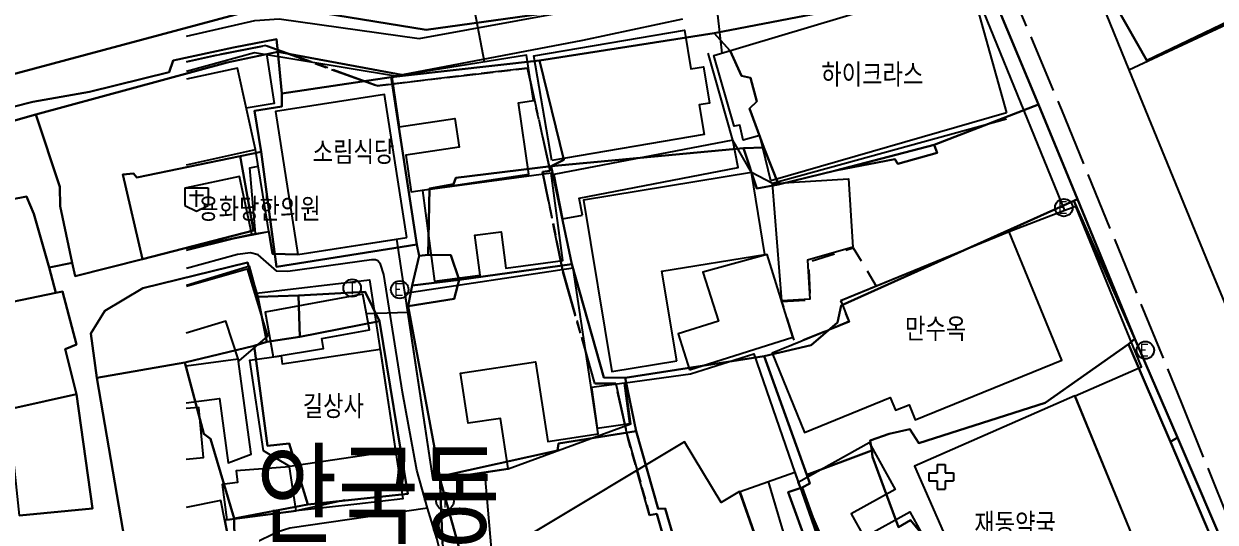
# Model space of a CAD drawing. Header units: feet. Extents: x 197796 to 199821, y 552499 to 555392.
# Drawn here: x 198661.1 to 198763.1, y 553054.7 to 553097.4 of the extents above; entities that cross this region are included whole.
import ezdxf

# ---------------------------------------------------------------- set-up
doc = ezdxf.new("R2010")
doc.units = ezdxf.units.FT
doc.header["$MEASUREMENT"] = 0
for name, pattern in [('ANYANG2', [6, 5, -1]), ('ANYANG3', [3, 2, -1]), ('JEON', [12, 4, -0.5, 1, -0.5, 4, -0.5, 1, -0.5])]:
    doc.linetypes.add(name, pattern=pattern)
for name, color, linetype in [('AAA001', 7, 'CONTINUOUS'), ('AAA004', 7, 'ANYANG3'), ('AAA008', 7, 'CONTINUOUS'), ('AAB240', 7, 'CONTINUOUS'), ('AAB244', 3, 'CONTINUOUS'), ('AAC001', 7, 'CONTINUOUS'), ('AD002', 7, 'CONTINUOUS'), ('AD0022', 1, 'CONTINUOUS'), ('AE001', 1, 'ANYANG2'), ('AZ0202', 7, 'CONTINUOUS'), ('AZ0203', 7, 'CONTINUOUS'), ('CAA001', 7, 'CONTINUOUS'), ('CAA002', 30, 'CONTINUOUS'), ('EA0018', 7, 'JEON'), ('EA0118', 7, 'JEON'), ('wipco_지적', 20, 'CONTINUOUS'), ('ZC002', 7, 'CONTINUOUS'), ('ZC251', 7, 'CONTINUOUS')]:
    doc.layers.add(name, color=color, linetype=linetype)
doc.styles.add('GHS', font='ROMANS', dxfattribs={"bigfont": 'NGSW.shx'})
doc.styles.add('NGSW', font='ROMANS.shx', dxfattribs={"bigfont": 'NGSW.shx'})

# ---------------------------------------------------------------- blocks, each defined once
blk = doc.blocks.new('AAB240')
at = {"layer": 'AAB240'}
for points in [[(-1, 0.85), (1, 0.85)], [(-1, 0.85), (-1, -0.65)], [(-0.6, 0.23), (0.6, 0.23)], [(0, -0.78), (0, 0.65)], [(1, 0.85), (1, -0.65)], [(-1, -0.65), (0, -1.15), (1, -0.65)]]:
    blk.add_lwpolyline(points, dxfattribs=at)
blk = doc.blocks.new('AAB244')
at = {"layer": 'AAB244'}
for points in [[(-0.37, 1.06), (0.33, 1.06)], [(-0.37, 1.06), (-0.37, 0.36)], [(0.33, 1.06), (0.33, 0.36)], [(-1.07, 0.36), (-1.07, -0.34)], [(-1.07, 0.36), (-0.37, 0.36)], [(0.33, 0.36), (1.03, 0.36)], [(1.03, 0.36), (1.03, -0.34)], [(-1.07, -0.34), (-0.37, -0.34)], [(-0.37, -0.34), (-0.37, -1.04)], [(0.33, -0.34), (1.03, -0.34)], [(0.33, -0.34), (0.33, -1.04)], [(-0.37, -1.04), (0.33, -1.04)]]:
    blk.add_lwpolyline(points, dxfattribs=at)
blk = doc.blocks.new('AZ0202')
at = {"layer": 'AZ0202'}
blk.add_circle((0, 0), 0.75, dxfattribs=at)
at = {"layer": 'AZ0202', "style": 'GHS'}
blk.add_text('E', height=1, dxfattribs=at).set_placement((-0.5, -0.48))
blk = doc.blocks.new('AZ0203')
at = {"layer": 'AZ0203'}
blk.add_circle((0, 0), 0.75, dxfattribs=at)
at = {"layer": 'AZ0203', "style": 'GHS'}
blk.add_text('T', height=1, dxfattribs=at).set_placement((-0.36, -0.52))

msp = doc.modelspace()

# ---------------------------------------------------------------- linework, layer by layer
at = {"layer": 'AAA001', "color": 255, "flags": 128}
for points in [[(198708.91, 553081.03), (198708.63, 553082.49), (198722.25, 553085.11), (198721.8, 553087.46), (198706.46, 553084.5), (198707.2, 553080.7)], [(198695.21, 553083.14), (198696.25, 553075.37), (198700.15, 553075.89), (198699.7, 553079.3), (198701.96, 553079.6), (198702.37, 553076.49), (198707.23, 553077.14), (198706.23, 553084.62)], [(198716.99, 553068.54), (198715.73, 553076.21), (198724.54, 553077.65), (198723.39, 553084.67), (198709.02, 553082.31), (198711.43, 553067.63)], [(198718.1, 553067.76), (198726.95, 553070.57), (198724.73, 553077.64), (198719.24, 553076.14), (198720.57, 553071.94), (198717.12, 553070.84)], [(198702.55, 553059.31), (198701.91, 553063.6), (198699.13, 553063.18), (198698.48, 553067.48), (198704.91, 553068.45), (198705.94, 553061.62), (198710.26, 553062.27), (198708.12, 553076.48), (198693.71, 553074.31), (198696.1, 553058.34)], [(198682.42, 553068.88), (198686.75, 553069.6), (198686.6, 553070.44), (198690.68, 553071.19), (198690.12, 553074.24), (198681.73, 553072.7)], [(198710.19, 553062.77), (198712.99, 553063.16), (198712.51, 553066.63), (198709.69, 553066.24)], [(198684.4, 553055.66), (198683.83, 553059.45), (198679.26, 553059.09), (198679.36, 553058.1), (198678.07, 553057.93), (198678.47, 553054.89)]]:
    msp.add_lwpolyline(points, close=True, dxfattribs=at)
at = {"layer": 'AAA001', "color": 255}
for points in [[(198674.99, 553074.93), (198680.19, 553076.43), (198681.95, 553070.66), (198679.5, 553068.53), (198678.37, 553071.94), (198674.98, 553070.91)], [(198674.98, 553064.93), (198677.82, 553065.31), (198678.57, 553059.78), (198680.54, 553060.52), (198679.43, 553068.68), (198674.98, 553068.08)], [(198674.98, 553060.1), (198676.46, 553060.24), (198676.05, 553064.54), (198674.98, 553064.44)]]:
    msp.add_lwpolyline(points, dxfattribs=at)
at = {"layer": 'AAA004', "color": 255, "flags": 128}
msp.add_lwpolyline([(198726.01, 553073.62), (198728.44, 553073.76), (198728.32, 553077.02), (198732.12, 553078.23), (198734.09, 553074.93), (198731.02, 553073.67), (198731.74, 553071.89), (198727.16, 553070.02), (198726.96, 553070.57), (198726.01, 553073.62)], dxfattribs=at)
at = {"layer": 'AAA008', "color": 255, "flags": 128}
for points in [[(198745.24, 553089.81), (198725.05, 553083.97), (198724.11, 553087.84), (198722.69, 553087.44), (198722.41, 553088.73), (198721.91, 553088.64), (198720.17, 553094.71), (198742.03, 553101.3)], [(198706.29, 553085.7), (198704.76, 553094.68), (198717.65, 553096.88), (198718.21, 553093.57), (198719.28, 553093.75), (198719.81, 553090.62), (198718.92, 553090.47), (198719.35, 553087.93)], [(198692.58, 553092.87), (198693.21, 553088.59), (198697.98, 553089.31), (198698.35, 553086.86), (198693.79, 553086.18), (198694.26, 553083.02), (198704.34, 553084.53), (198703.43, 553090.65), (198704.73, 553090.84), (198704.14, 553094.75)], [(198693.87, 553079.1), (198691.95, 553091.36), (198682.63, 553089.9), (198684.55, 553077.64)], [(198731.04, 553073.67), (198731.76, 553071.88), (198725.16, 553069.19), (198727.93, 553062.4), (198735.29, 553065.4), (198735.74, 553064.3), (198736.9, 553064.77), (198737.43, 553063.48), (198749.97, 553068.6), (198745.48, 553079.58)], [(198683.85, 553059.46), (198681.59, 553060.82), (198680.42, 553068.59), (198683.1, 553068.95), (198683.19, 553068.26), (198691.58, 553069.52), (198692.9, 553060.81)], [(198743.69, 553045.05), (198748.54, 553047.17), (198749.28, 553045.48), (198757.79, 553049.2), (198751.09, 553065.52), (198737.36, 553059.51)], [(198731.04, 553049.57), (198727.4, 553058.14), (198733.49, 553061.52), (198735.71, 553057.5), (198731.94, 553055.42), (198733.05, 553053.41), (198736.96, 553055.57), (198738.21, 553053.3)]]:
    msp.add_lwpolyline(points, close=True, dxfattribs=at)
at = {"layer": 'AAA008', "color": 255}
for points in [[(198674.99, 553085.35), (198680.9, 553086.64), (198679.36, 553093.64), (198674.99, 553092.68)], [(198674.99, 553078.2), (198680.61, 553079.4), (198679.55, 553084.34), (198674.99, 553083.36)], [(198674.98, 553052.38), (198678.64, 553053.08), (198677.95, 553056.55), (198674.98, 553055.96)]]:
    msp.add_lwpolyline(points, dxfattribs=at)
at = {"layer": 'AAA008', "color": 255, "flags": 128}
for points in [[(198725.21, 553083.74), (198731.7, 553084.15), (198732.07, 553078.29), (198728.19, 553077.17), (198728.39, 553073.82), (198726, 553073.67), (198725.21, 553083.74)], [(198725.8, 553047.59), (198722.38, 553057.32), (198720.8, 553056.37), (198717.66, 553061.58), (198704.45, 553053.63)]]:
    msp.add_lwpolyline(points, dxfattribs=at)
at = {"layer": 'AAC001', "color": 255, "flags": 128}
for points in [[(198681.89, 553094.67), (198682.52, 553090.59), (198680.11, 553090.21)], [(198745.25, 553089.24), (198725.21, 553083.74), (198723.39, 553084.67), (198721.8, 553087.46), (198719.7, 553094.92)], [(198684.55, 553077.64), (198682.37, 553077.7), (198680.9, 553086.64)], [(198680.91, 553079.45), (198680.44, 553085.09), (198681.13, 553085.23)], [(198750.38, 553081.47), (198745.48, 553079.58), (198731.02, 553073.67)], [(198680.61, 553079.4), (198682.05, 553079.62)], [(198688.56, 553056.57), (198684.4, 553055.66)]]:
    msp.add_lwpolyline(points, dxfattribs=at)
at = {"layer": 'AAC001', "color": 255}
for points in [[(198696.72, 553058.38), (198702.56, 553059.26), (198713.06, 553063.12), (198712.58, 553066.64), (198718.18, 553067.41), (198723.59, 553069.13), (198727.4, 553058.14)], [(198699.74, 553047.54), (198696.71, 553058.43)]]:
    msp.add_lwpolyline(points, dxfattribs=at)
at = {"layer": 'AD002', "color": 255}
for points in [[(198708.72, 553216.87), (198718.63, 553185.76), (198723.72, 553172.28), (198727.46, 553162.44), (198735.11, 553143.58), (198737.01, 553138.73), (198749.8, 553107.88), (198753.46, 553099.03), (198755.71, 553093.47), (198762.55, 553076.82), (198770.27, 553058.2), (198779.51, 553034.49), (198786.2, 553010.03), (198795.15, 552978.7), (198812.16, 552922.2), (198813.35, 552917.91), (198827.1, 552868.55), (198831.29, 552853.25), (198834.77, 552841.25), (198837.07, 552834.33), (198838.88, 552828.57), (198838.97, 552828.29)], [(198674.99, 553096.37), (198680.87, 553097.7), (198682.95, 553097.85), (198694.92, 553096.16), (198716.06, 553100.05), (198740.73, 553104.36), (198749.8, 553107.88)], [(198715.75, 552996.69), (198711.87, 553004.08), (198708.34, 553011.32), (198705.97, 553017.53), (198703.82, 553023.53), (198702.5, 553027.74), (198701.29, 553032.79), (198698.73, 553044.24), (198696.46, 553053.3), (198695.64, 553055.91), (198694.72, 553059.16), (198693.51, 553065.85), (198691.91, 553075.92), (198691.61, 553076.82), (198691.4, 553077.12), (198691.18, 553077.2), (198690.84, 553077.2), (198683.69, 553076.18), (198682.75, 553076.23), (198681.15, 553077.63), (198680.48, 553077.8), (198679.37, 553077.65), (198674.99, 553076.44)], [(198724.82, 553058.18), (198726.03, 553054.14), (198728.3, 553046.6), (198729.4, 553043.77), (198733.84, 553034.67), (198744.28, 553013.27)], [(198695.64, 553055.91), (198683.85, 553054.17), (198682.78, 553053.85), (198680.79, 553052.88), (198678.91, 553052.24), (198674.98, 553051.01)]]:
    msp.add_lwpolyline(points, dxfattribs=at)
at = {"layer": 'AD002', "color": 255, "flags": 128}
msp.add_lwpolyline([(198755.71, 553093.47), (198764.12, 553097.4), (198769.26, 553099.37), (198777.93, 553101.94), (198778.86, 553102.28), (198779.62, 553102.95), (198780.22, 553104.13), (198781.34, 553108.47), (198782.82, 553111.33), (198783.03, 553112.3), (198782.43, 553117.33)], dxfattribs=at)
at = {"layer": 'AD0022', "color": 255}
for points in [[(198757.98, 553048.79), (198751.12, 553065.54), (198756.8, 553068.01), (198751.17, 553081.77), (198750.24, 553081.42), (198742.13, 553101.35)], [(198717.49, 553097.83), (198708.91, 553096.01), (198692.91, 553092.94), (198680.84, 553094.95), (198674.99, 553093.34)], [(198674.99, 553078.03), (198679.03, 553079.01), (198682.05, 553079.62), (198682.37, 553077.7), (198684.55, 553077.64), (198693, 553078.96), (198696.1, 553058.33), (198696.71, 553058.43), (198699.74, 553047.54)], [(198674.99, 553075.01), (198680.15, 553076.58), (198680.38, 553076.64), (198681.01, 553074.33), (198690.69, 553075.47), (198693.52, 553056.69), (198689.58, 553056.23), (198684.4, 553055.66), (198678.29, 553054.86), (198678.64, 553053.08), (198674.98, 553052.38)], [(198725.82, 553047.59), (198722.42, 553057.33), (198727.1, 553058.98), (198729.96, 553050.81)]]:
    msp.add_lwpolyline(points, dxfattribs=at)
at = {"layer": 'AE001', "color": 255}
msp.add_lwpolyline([(198741.55, 553101.92), (198745, 553101.85), (198749.94, 553090.06), (198760.23, 553064.9), (198765.96, 553050.69), (198767.53, 553046.79), (198767.59, 553046.36), (198767.74, 553042.89), (198767.79, 553040.07), (198767.67, 553039.25), (198766.05, 553037.91), (198744.23, 553024.81), (198743.41, 553024.57), (198742.07, 553024.59), (198741.07, 553025.17), (198739.91, 553027.34)], dxfattribs=at)
at = {"layer": 'CAA001', "color": 255, "elevation": 35, "flags": 128}
for points in [[(198700.53, 553094.16), (198699.46, 553099.75)], [(198690.42, 553072.58), (198693.95, 553072.7)]]:
    msp.add_lwpolyline(points, dxfattribs=at)
at = {"layer": 'CAA002', "color": 255, "elevation": 34, "flags": 128}
for points in [[(198719.92, 553103.29), (198720.86, 553094.92)], [(198700.53, 553059.01), (198701.42, 553048.81), (198702.44, 553044.79), (198703.53, 553041.97), (198704.61, 553039.62), (198704.97, 553038.47)]]:
    msp.add_lwpolyline(points, dxfattribs=at)
at = {"layer": 'EA0018', "color": 255}
msp.add_lwpolyline([(198674.99, 553094.18), (198677.58, 553094.75), (198681.79, 553095.56), (198691.33, 553092.12), (198704.22, 553093.63), (198706.14, 553084.83), (198705.51, 553084.74), (198707.21, 553076.33), (198709.97, 553066.58), (198711.77, 553066.6), (198712.8, 553061.97), (198714.67, 553055.31), (198715.28, 553055.41), (198717.88, 553046.39)], dxfattribs=at)
at = {"layer": 'EA0118', "color": 255}
msp.add_lwpolyline([(198717.88, 553046.39), (198715.28, 553055.41), (198714.67, 553055.31), (198712.8, 553061.97), (198711.77, 553066.6), (198709.97, 553066.58), (198707.21, 553076.33), (198705.51, 553084.74), (198706.14, 553084.83), (198704.22, 553093.63), (198691.33, 553092.12), (198681.79, 553095.56), (198677.58, 553094.75), (198674.99, 553094.18)], dxfattribs=at)
at = {"layer": 'wipco_지적', "color": 20}
for points in [[(198703.05, 553204.07), (198706.61, 553193.56), (198716.56, 553164.75), (198741.11, 553105.76), (198741.56, 553104.67), (198712.22, 553099.24), (198695.53, 553096.91), (198682.35, 553099.06), (198645.97, 553089.31)], [(198764.41, 553051.41), (198759.9, 553061.97), (198756.24, 553070.43), (198751.32, 553082.4), (198747.99, 553090.52), (198743.57, 553101.13)], [(198754.66, 553098.86), (198757.26, 553094.27), (198765.7, 553098.34)], [(198660.71, 553055.27), (198666.96, 553055.88), (198665.59, 553065.67), (198664.62, 553069.54), (198665.58, 553069.92), (198664.37, 553074.47), (198663.81, 553074.35), (198663.23, 553076.52), (198665.2, 553076.93), (198665.47, 553075.79), (198671.23, 553077.24), (198680.75, 553079.7), (198679.61, 553086.07), (198681.4, 553086.46), (198682.72, 553076.58), (198694.72, 553078.51), (198694.93, 553077.53), (198694.34, 553074.99), (198694, 553073.23), (198696.71, 553058.61), (198696.92, 553052.91)], [(198738.63, 553052.93), (198737.03, 553054.88), (198736, 553054.26), (198733.77, 553060.31), (198733.71, 553060.84), (198733.56, 553061.71), (198735.19, 553062.28), (198736.95, 553062.67), (198737.72, 553061.46), (198748.56, 553064.93), (198755.68, 553069.97), (198759.3, 553061.58), (198759.3, 553061.58), (198764.13, 553050.16)]]:
    msp.add_lwpolyline(points, dxfattribs=at)
for points in [[(198743.57, 553101.13), (198720.2, 553096.63), (198705.25, 553094.29), (198693.76, 553092.99), (198682.84, 553095.03), (198682.71, 553096.12), (198679.04, 553095.39), (198673.87, 553094.27), (198673.53, 553093.28), (198666.7, 553091.6), (198661.84, 553090.73), (198653.85, 553088.72), (198648.18, 553087.44), (198642.3, 553086.78), (198641.74, 553089.06), (198645.97, 553089.31), (198682.35, 553099.06), (198695.53, 553096.91), (198712.22, 553099.24), (198741.56, 553104.67), (198743.57, 553101.13)], [(198754.66, 553098.86), (198763.36, 553103.13), (198765.7, 553098.34), (198757.26, 553094.27), (198754.66, 553098.86)], [(198743.57, 553101.13), (198747.99, 553090.52), (198739.05, 553087.04), (198730.61, 553084.84), (198725.7, 553083.64), (198724.46, 553086.83), (198723.23, 553090.18), (198723.86, 553090.77), (198723.31, 553092.8), (198722.55, 553092.98), (198721.56, 553095.11), (198720.2, 553096.63), (198743.57, 553101.13)], [(198720.2, 553096.63), (198721.56, 553095.11), (198722.55, 553092.98), (198723.31, 553092.8), (198723.86, 553090.77), (198723.23, 553090.18), (198724.46, 553086.83), (198722.7, 553086.77), (198706.25, 553085.23), (198707.32, 553085.76), (198705.25, 553094.29), (198720.2, 553096.63)], [(198682.84, 553095.03), (198678.5, 553094.12), (198662.1, 553089.66), (198656.04, 553087.93), (198649.04, 553086.02), (198645.23, 553084.93), (198642.76, 553084.87), (198636.83, 553084.77), (198628.71, 553084.68), (198627.02, 553088.58), (198634.89, 553088.89), (198641.74, 553089.06), (198642.3, 553086.78), (198648.18, 553087.44), (198653.85, 553088.72), (198661.84, 553090.73), (198666.7, 553091.6), (198673.53, 553093.28), (198673.87, 553094.27), (198679.04, 553095.39), (198682.71, 553096.12), (198682.84, 553095.03)], [(198683.17, 553091.45), (198683.18, 553090.33), (198680.84, 553089.98), (198681.4, 553086.46), (198679.61, 553086.07), (198670.76, 553084.25), (198670.45, 553084.58), (198669.56, 553084.51), (198671.23, 553077.24), (198665.47, 553075.79), (198665.2, 553076.93), (198664.18, 553081.8), (198664.15, 553083.44), (198662.1, 553089.66), (198678.5, 553094.12), (198682.84, 553095.03), (198683.17, 553091.45)], [(198682.84, 553095.03), (198693.76, 553092.99), (198692.53, 553092.85), (198683.17, 553091.45), (198682.84, 553095.03)], [(198693.76, 553092.99), (198705.25, 553094.29), (198707.32, 553085.76), (198706.25, 553085.23), (198698.07, 553084.23), (198697.86, 553083.69), (198695.82, 553083.31), (198695.69, 553077.61), (198694.93, 553077.53), (198694.72, 553078.51), (198692.53, 553092.85), (198693.76, 553092.99)], [(198683.17, 553091.45), (198692.53, 553092.85), (198694.72, 553078.51), (198682.72, 553076.58), (198681.4, 553086.46), (198680.84, 553089.98), (198683.18, 553090.33), (198683.17, 553091.45)], [(198739.05, 553087.04), (198747.99, 553090.52), (198751.32, 553082.4), (198751, 553082.24), (198731.08, 553073.27), (198730.76, 553071.81), (198728.52, 553069.87), (198724.48, 553068.93), (198712.58, 553067.07), (198710.74, 553067.09), (198708, 553076.81), (198706.25, 553085.23), (198722.7, 553086.77), (198723.86, 553083.31), (198725.7, 553083.64), (198730.61, 553084.84), (198735.69, 553085.83), (198735.93, 553085.41), (198739.3, 553086.36), (198739.05, 553087.04)], [(198662.1, 553089.66), (198664.15, 553083.44), (198664.18, 553081.8), (198665.2, 553076.93), (198663.23, 553076.52), (198661.92, 553081.15), (198661.29, 553082.63), (198657.46, 553081.88), (198656.04, 553087.93), (198662.1, 553089.66)], [(198722.7, 553086.77), (198724.46, 553086.83), (198725.7, 553083.64), (198723.86, 553083.31), (198722.7, 553086.77)], [(198730.61, 553084.84), (198739.05, 553087.04), (198739.3, 553086.36), (198735.93, 553085.41), (198735.69, 553085.83), (198730.61, 553084.84)], [(198671.23, 553077.24), (198669.56, 553084.51), (198670.45, 553084.58), (198670.76, 553084.25), (198679.61, 553086.07), (198680.75, 553079.7), (198671.23, 553077.24)], [(198695.69, 553077.61), (198695.82, 553083.31), (198697.86, 553083.69), (198698.07, 553084.23), (198706.25, 553085.23), (198708, 553076.81), (198698.37, 553075.48), (198697.65, 553077.58), (198695.69, 553077.61)], [(198657.46, 553081.88), (198661.29, 553082.63), (198661.92, 553081.15), (198663.23, 553076.52), (198663.81, 553074.35), (198656.36, 553072.81), (198656.25, 553072.08), (198655.06, 553071.72), (198652.74, 553071.61), (198651.64, 553076.73), (198650.98, 553080.16), (198655.29, 553081.44), (198657.46, 553081.88)], [(198751, 553082.24), (198756.24, 553070.43), (198755.68, 553069.97), (198748.56, 553064.93), (198737.72, 553061.46), (198736.95, 553062.67), (198735.19, 553062.28), (198733.56, 553061.71), (198733.71, 553060.84), (198728.15, 553058.76), (198724.48, 553068.93), (198728.52, 553069.87), (198730.76, 553071.81), (198731.08, 553073.27), (198751, 553082.24)], [(198751.32, 553082.4), (198756.24, 553070.43), (198751, 553082.24), (198751.32, 553082.4)], [(198694.93, 553077.53), (198695.69, 553077.61), (198697.65, 553077.58), (198698.37, 553075.48), (198694.34, 553074.99), (198694.93, 553077.53)], [(198680.23, 553076.96), (198671.27, 553074.75), (198668.02, 553072.83), (198666.82, 553070.87), (198667.31, 553067.08), (198670.07, 553051.06), (198679.11, 553053.09), (198679.09, 553055.02), (198685.41, 553056.2), (198693.95, 553057.14), (198691.53, 553071.92), (198690.31, 553074.44), (198684.6, 553074.14), (198681.12, 553074.03), (198680.23, 553076.96)], [(198681.88, 553070.15), (198680.81, 553069.83), (198674.85, 553068.4), (198667.31, 553067.08), (198666.82, 553070.87), (198668.02, 553072.83), (198671.27, 553074.75), (198680.23, 553076.96), (198681.12, 553074.03), (198681.88, 553070.15)], [(198708, 553076.81), (198710.74, 553067.09), (198712.58, 553067.07), (198713.53, 553062.5), (198706.88, 553061.45), (198706.77, 553060.84), (198696.71, 553058.61), (198694, 553073.23), (198697.92, 553073.86), (198698.37, 553075.48), (198708, 553076.81)], [(198694.34, 553074.99), (198698.37, 553075.48), (198697.92, 553073.86), (198694, 553073.23), (198694.34, 553074.99)], [(198663.81, 553074.35), (198664.37, 553074.47), (198665.58, 553069.92), (198664.62, 553069.54), (198665.59, 553065.67), (198660.22, 553064.47), (198659.99, 553062.08), (198656.3, 553062.09), (198655.75, 553066.96), (198656.29, 553067.05), (198655.06, 553071.72), (198656.25, 553072.08), (198656.36, 553072.81), (198663.81, 553074.35)], [(198681.12, 553074.03), (198684.6, 553074.14), (198684.71, 553070.6), (198681.88, 553070.15), (198681.12, 553074.03)], [(198684.6, 553074.14), (198690.31, 553074.44), (198691.53, 553071.92), (198684.71, 553070.6), (198684.6, 553074.14)], [(198691.53, 553071.92), (198693.95, 553057.14), (198685.41, 553056.2), (198683.8, 553061.44), (198681.95, 553061.24), (198680.81, 553069.83), (198681.88, 553070.15), (198684.71, 553070.6), (198691.53, 553071.92)], [(198756.24, 553070.43), (198759.9, 553061.97), (198759.3, 553061.58), (198755.68, 553069.97), (198756.24, 553070.43)], [(198674.85, 553068.4), (198680.81, 553069.83), (198681.95, 553061.24), (198683.8, 553061.44), (198685.41, 553056.2), (198679.09, 553055.02), (198677.06, 553061.84), (198676.49, 553062.26), (198674.85, 553068.4)], [(198724.48, 553068.93), (198728.15, 553058.76), (198728.4, 553058.02), (198727.73, 553057.68), (198726.55, 553057.27), (198728.27, 553052.48), (198730.02, 553047.44), (198734.78, 553035.88), (198738.74, 553027.03), (198721.75, 553016.75), (198721.23, 553017.93), (198719.14, 553023.76), (198716.52, 553023.29), (198715.5, 553024.94), (198713.07, 553032.15), (198711.42, 553037.32), (198712.61, 553038.36), (198720.53, 553042.85), (198718.7, 553046.7), (198716.01, 553055.88), (198715.41, 553055.85), (198713.53, 553062.5), (198712.58, 553067.07), (198724.48, 553068.93)], [(198667.31, 553067.08), (198674.85, 553068.4), (198676.49, 553062.26), (198677.06, 553061.84), (198679.09, 553055.02), (198679.11, 553053.09), (198670.07, 553051.06), (198667.31, 553067.08)], [(198659.99, 553062.08), (198660.22, 553064.47), (198665.59, 553065.67), (198666.96, 553055.88), (198660.71, 553055.27), (198659.99, 553062.08)], [(198696.71, 553058.61), (198706.77, 553060.84), (198706.88, 553061.45), (198713.53, 553062.5), (198715.41, 553055.85), (198716.01, 553055.88), (198718.7, 553046.7), (198720.53, 553042.85), (198712.61, 553038.36), (198710.59, 553041.29), (198707.81, 553040.47), (198707.7, 553039.38), (198701.34, 553037.41), (198698.94, 553046.42), (198697.93, 553048.3), (198696.92, 553052.91), (198696.71, 553058.61)], [(198759.9, 553061.97), (198764.41, 553051.41), (198764.13, 553050.16), (198759.3, 553061.58), (198759.9, 553061.97)], [(198733.71, 553060.84), (198733.77, 553060.31), (198736, 553054.26), (198737.03, 553054.88), (198738.63, 553052.93), (198730.64, 553049.55), (198727.73, 553057.68), (198728.4, 553058.02), (198728.15, 553058.76), (198733.71, 553060.84)], [(198730.64, 553049.55), (198734.12, 553040.94), (198734.47, 553040.15), (198739.99, 553027.79), (198740.49, 553026.77), (198739.23, 553026.05), (198738.74, 553027.03), (198734.78, 553035.88), (198730.02, 553047.44), (198728.27, 553052.48), (198726.55, 553057.27), (198727.73, 553057.68), (198730.64, 553049.55)]]:
    msp.add_lwpolyline(points, close=True, dxfattribs=at)

# ---------------------------------------------------------------- block references
at = {"layer": 'AAB240', "color": 255}
msp.add_blockref('AAB240', (198675.87, 553082.51), dxfattribs=at)
at = {"layer": 'AAB244', "color": 255}
msp.add_blockref('AAB244', (198739.66, 553058.58), dxfattribs=at)
at = {"layer": 'AZ0202', "color": 255}
for p in [(198750.15, 553081.67), (198693.27, 553074.63), (198757.13, 553069.44)]:
    msp.add_blockref('AZ0202', p, dxfattribs=at)
at = {"layer": 'AZ0203', "color": 255}
for p in [(198689.2, 553074.78), (198697.15, 553056.48)]:
    msp.add_blockref('AZ0203', p, dxfattribs=at)

# ---------------------------------------------------------------- texts
at = {"layer": 'ZC002', "style": 'NGSW'}
for s, p in [('하이크라스', (198729.38, 553092.03)), ('소림식당', (198685.81, 553085.39)), ('용화당한의원', (198676.01, 553080.51)), ('만수옥', (198736.55, 553070.23)), ('길상사', (198684.96, 553063.6)), ('재동약국', (198742.48, 553053.5))]:
    msp.add_text(s, height=2, dxfattribs=at).set_placement(p)
at = {"layer": 'ZC251', "style": 'NGSW'}
msp.add_text('안국동', height=8, dxfattribs=at).set_placement((198680.94, 553052.8))

doc.saveas('drawing.dxf')
